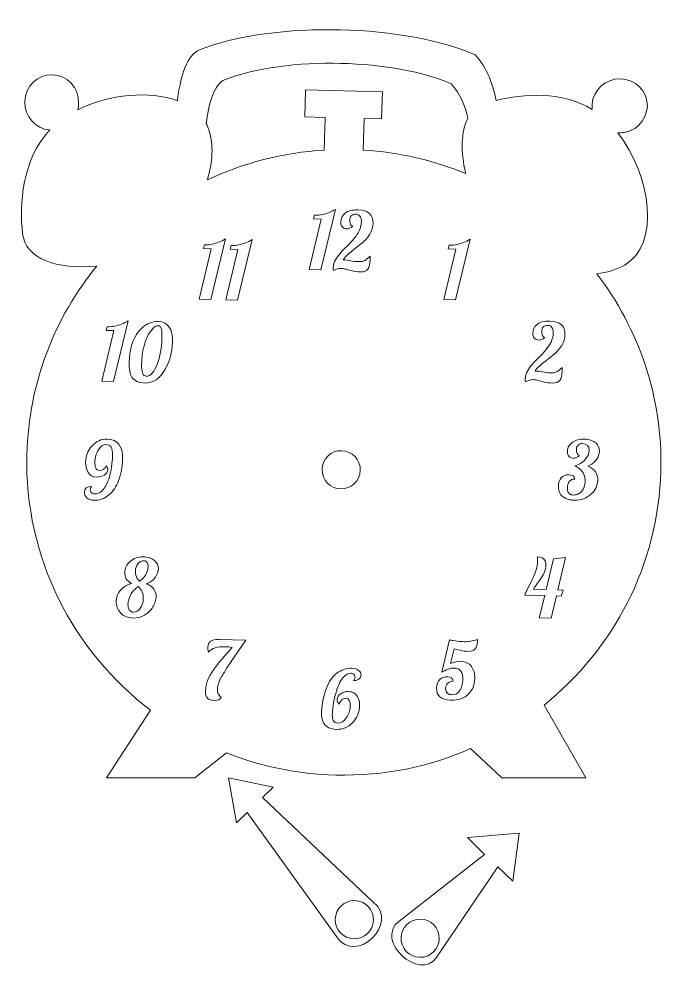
# Model space of a CAD drawing. Header units: centimetres. Extents: x -21.6 to 35.6, y -35.6 to 48.3.
# Drawn here: x -15.78 to -10.98, y -12.7 to -5.52 of the extents above; entities that cross this region are included whole.
import ezdxf

# ---------------------------------------------------------------- set-up
doc = ezdxf.new("R2010")
doc.units = ezdxf.units.CM
doc.header["$MEASUREMENT"] = 0
doc.layers.add('layer 1', color=7, linetype='Continuous')

msp = doc.modelspace()

# ---------------------------------------------------------------- linework, layer by layer
at = {"layer": 'layer 1', "color": 250, "lineweight": 9}
for points, knots in [([(-14.80543, -10.67525), (-15.38312, -10.23522), (-15.74774, -9.53847), (-15.72765, -8.76344), (-15.72765, -8.76344), (-15.71385, -8.23072), (-15.52043, -7.74435), (-15.20609, -7.35932), (-15.20609, -7.35932), (-15.51039, -7.38643), (-15.73848, -7.30354), (-15.75988, -7.11498), (-15.75988, -7.11498), (-15.78461, -6.89698), (-15.76516, -6.566), (-15.55628, -6.34225), (-15.55628, -6.34225), (-15.66354, -6.33505), (-15.74693, -6.24221), (-15.74405, -6.13106), (-15.74405, -6.13106), (-15.7411, -6.0171), (-15.64857, -5.92705), (-15.53738, -5.92993), (-15.53738, -5.92993), (-15.4262, -5.93281), (-15.33846, -6.02754), (-15.34141, -6.1415), (-15.34141, -6.1415), (-15.34186, -6.15871), (-15.34436, -6.17539), (-15.34864, -6.19128), (-15.34864, -6.19128), (-15.1106, -6.07454), (-14.81204, -6.04879), (-14.60454, -6.12385), (-14.60454, -6.12385), (-14.58227, -5.95546), (-14.54461, -5.81378), (-14.45699, -5.75044), (-14.45699, -5.75044), (-13.86983, -5.51578), (-12.87995, -5.55946), (-12.38247, -5.78155), (-12.38247, -5.78155), (-12.29201, -5.88198), (-12.24889, -5.9994), (-12.22635, -6.12333), (-12.22635, -6.12333), (-12.01992, -6.07), (-11.73802, -6.04987), (-11.50799, -6.19035), (-11.50799, -6.19035), (-11.52254, -6.08384), (-11.4484, -5.98346), (-11.33895, -5.9639), (-11.33895, -5.9639), (-11.22673, -5.94384), (-11.11989, -6.01634), (-11.10032, -6.12582), (-11.10032, -6.12582), (-11.08075, -6.23531), (-11.15586, -6.34033), (-11.26808, -6.36039), (-11.26808, -6.36039), (-11.28504, -6.36342), (-11.30187, -6.36433), (-11.3183, -6.36333), (-11.3183, -6.36333), (-11.06717, -6.68775), (-11.00024, -7.19799), (-11.2664, -7.35129), (-11.2664, -7.35129), (-11.32793, -7.38672), (-11.39903, -7.40786), (-11.47519, -7.41638), (-11.47519, -7.41638), (-11.16248, -7.82404), (-10.98246, -8.33529), (-10.99673, -8.88606), (-10.99673, -8.88606), (-11.01511, -9.595), (-11.35158, -10.22188), (-11.86785, -10.63706), (-11.86785, -10.63706), (-11.86785, -10.63706), (-11.55647, -11.18179), (-11.55647, -11.18179), (-11.55647, -11.18179), (-11.55647, -11.18179), (-12.18371, -11.18179), (-12.18371, -11.18179), (-12.18371, -11.18179), (-12.18371, -11.18179), (-12.41638, -10.96176), (-12.41638, -10.96176), (-12.41638, -10.96176), (-12.71499, -11.09788), (-13.06038, -11.16941), (-13.42272, -11.16002), (-13.42272, -11.16002), (-13.71173, -11.15253), (-13.9873, -11.09417), (-14.23882, -10.9947), (-14.23882, -10.9947), (-14.23882, -10.9947), (-14.47459, -11.18149), (-14.47459, -11.18149), (-14.47459, -11.18149), (-14.47459, -11.18149), (-15.13249, -11.1815), (-15.13249, -11.1815), (-15.13249, -11.1815), (-15.13249, -11.1815), (-14.80543, -10.67525), (-14.80543, -10.67525)], [0, 0, 0, 0, 0.0333333, 0.0333333, 0.0333333, 0.0333333, 0.0666667, 0.0666667, 0.0666667, 0.0666667, 0.1, 0.1, 0.1, 0.1, 0.1333333, 0.1333333, 0.1333333, 0.1333333, 0.1666667, 0.1666667, 0.1666667, 0.1666667, 0.2, 0.2, 0.2, 0.2, 0.2333333, 0.2333333, 0.2333333, 0.2333333, 0.2666667, 0.2666667, 0.2666667, 0.2666667, 0.3, 0.3, 0.3, 0.3, 0.3333333, 0.3333333, 0.3333333, 0.3333333, 0.3666667, 0.3666667, 0.3666667, 0.3666667, 0.4, 0.4, 0.4, 0.4, 0.4333333, 0.4333333, 0.4333333, 0.4333333, 0.4666667, 0.4666667, 0.4666667, 0.4666667, 0.5, 0.5, 0.5, 0.5, 0.5333333, 0.5333333, 0.5333333, 0.5333333, 0.5666667, 0.5666667, 0.5666667, 0.5666667, 0.6, 0.6, 0.6, 0.6, 0.6333333, 0.6333333, 0.6333333, 0.6333333, 0.6666667, 0.6666667, 0.6666667, 0.6666667, 0.7, 0.7, 0.7, 0.7, 0.7333333, 0.7333333, 0.7333333, 0.7333333, 0.7666667, 0.7666667, 0.7666667, 0.7666667, 0.8, 0.8, 0.8, 0.8, 0.8333333, 0.8333333, 0.8333333, 0.8333333, 0.8666667, 0.8666667, 0.8666667, 0.8666667, 0.9, 0.9, 0.9, 0.9, 0.9333333, 0.9333333, 0.9333333, 0.9333333, 1, 1, 1, 1]), ([(-12.43685, -6.25757), (-12.4564, -6.1638), (-12.49186, -6.07515), (-12.56087, -5.99855), (-12.56087, -5.99855), (-12.96961, -5.81607), (-13.78291, -5.78019), (-14.26533, -5.97298), (-14.26533, -5.97298), (-14.34018, -6.02708), (-14.37066, -6.15074), (-14.38868, -6.29627), (-14.38868, -6.29627), (-14.38156, -6.30997), (-14.37545, -6.32436), (-14.37047, -6.33941), (-14.37047, -6.33941), (-14.33295, -6.4527), (-14.34049, -6.58437), (-14.38079, -6.715), (-14.38079, -6.715), (-14.11365, -6.58916), (-13.81917, -6.51146), (-13.50919, -6.49297), (-13.50919, -6.49297), (-13.50919, -6.49297), (-13.50286, -6.24856), (-13.50286, -6.24856), (-13.50286, -6.24856), (-13.50286, -6.24856), (-13.65384, -6.24465), (-13.65384, -6.24465), (-13.65384, -6.24465), (-13.65384, -6.24465), (-13.64862, -6.04333), (-13.64862, -6.04333), (-13.64862, -6.04333), (-13.64862, -6.04333), (-13.07487, -6.0582), (-13.07487, -6.0582), (-13.07487, -6.0582), (-13.07487, -6.0582), (-13.08009, -6.25952), (-13.08009, -6.25952), (-13.08009, -6.25952), (-13.08009, -6.25952), (-13.21094, -6.25613), (-13.21094, -6.25613), (-13.21094, -6.25613), (-13.21094, -6.25613), (-13.21709, -6.49315), (-13.21709, -6.49315), (-13.21709, -6.49315), (-12.9472, -6.50952), (-12.68999, -6.57034), (-12.45264, -6.66809), (-12.45264, -6.66809), (-12.49278, -6.50022), (-12.48905, -6.35443), (-12.43685, -6.25757)], [0, 0, 0, 0, 0.0625, 0.0625, 0.0625, 0.0625, 0.125, 0.125, 0.125, 0.125, 0.1875, 0.1875, 0.1875, 0.1875, 0.25, 0.25, 0.25, 0.25, 0.3125, 0.3125, 0.3125, 0.3125, 0.375, 0.375, 0.375, 0.375, 0.4375, 0.4375, 0.4375, 0.4375, 0.5, 0.5, 0.5, 0.5, 0.5625, 0.5625, 0.5625, 0.5625, 0.625, 0.625, 0.625, 0.625, 0.6875, 0.6875, 0.6875, 0.6875, 0.75, 0.75, 0.75, 0.75, 0.8125, 0.8125, 0.8125, 0.8125, 0.875, 0.875, 0.875, 0.875, 1, 1, 1, 1]), ([(-13.37841, -8.73775), (-13.29961, -8.7398), (-13.2374, -8.80533), (-13.23944, -8.88412), (-13.23944, -8.88412), (-13.24149, -8.9629), (-13.30701, -9.02512), (-13.3858, -9.02308), (-13.3858, -9.02308), (-13.4646, -9.02104), (-13.52681, -8.95551), (-13.52477, -8.87672), (-13.52477, -8.87672), (-13.52272, -8.79793), (-13.4572, -8.73571), (-13.37841, -8.73775)], [0, 0, 0, 0, 0.2, 0.2, 0.2, 0.2, 0.4, 0.4, 0.4, 0.4, 0.6, 0.6, 0.6, 0.6, 1, 1, 1, 1]), ([(-13.14377, -12.10859), (-12.94212, -12.26512), (-13.27046, -12.58539), (-13.41836, -12.36713), (-13.41836, -12.36713), (-13.41836, -12.36713), (-14.08278, -11.44021), (-14.08278, -11.44021), (-14.08278, -11.44021), (-14.08278, -11.44021), (-14.16256, -11.51782), (-14.16256, -11.51782), (-14.16256, -11.51782), (-14.16256, -11.51782), (-14.2227, -11.18179), (-14.2227, -11.18179), (-14.2227, -11.18179), (-14.2227, -11.18179), (-13.88858, -11.25021), (-13.88858, -11.25021), (-13.88858, -11.25021), (-13.88858, -11.25021), (-13.96835, -11.32783), (-13.96835, -11.32783), (-13.96835, -11.32783), (-13.96835, -11.32783), (-13.14377, -12.10859), (-13.14377, -12.10859)], [0, 0, 0, 0, 0.125, 0.125, 0.125, 0.125, 0.25, 0.25, 0.25, 0.25, 0.375, 0.375, 0.375, 0.375, 0.5, 0.5, 0.5, 0.5, 0.625, 0.625, 0.625, 0.625, 0.75, 0.75, 0.75, 0.75, 1, 1, 1, 1]), ([(-12.95233, -12.25372), (-12.95233, -12.25372), (-12.31209, -11.75317), (-12.31209, -11.75317), (-12.31209, -11.75317), (-12.31209, -11.75317), (-12.43881, -11.62689), (-12.43881, -11.62689), (-12.43881, -11.62689), (-12.43881, -11.62689), (-12.05513, -11.59439), (-12.05513, -11.59439), (-12.05513, -11.59439), (-12.05513, -11.59439), (-12.10201, -11.95308), (-12.10201, -11.95308), (-12.10201, -11.95308), (-12.10201, -11.95308), (-12.21266, -11.84659), (-12.21266, -11.84659), (-12.21266, -11.84659), (-12.21266, -11.84659), (-12.67289, -12.52449), (-12.67289, -12.52449), (-12.67289, -12.52449), (-12.79465, -12.70385), (-13.13549, -12.39691), (-12.95233, -12.25372)], [0, 0, 0, 0, 0.125, 0.125, 0.125, 0.125, 0.25, 0.25, 0.25, 0.25, 0.375, 0.375, 0.375, 0.375, 0.5, 0.5, 0.5, 0.5, 0.625, 0.625, 0.625, 0.625, 0.75, 0.75, 0.75, 0.75, 1, 1, 1, 1]), ([(-13.28032, -12.09777), (-13.20152, -12.09981), (-13.13931, -12.16534), (-13.14135, -12.24413), (-13.14135, -12.24413), (-13.1434, -12.32291), (-13.20892, -12.38513), (-13.28771, -12.38309), (-13.28771, -12.38309), (-13.3665, -12.38105), (-13.42872, -12.31552), (-13.42667, -12.23673), (-13.42667, -12.23673), (-13.42463, -12.15794), (-13.35911, -12.09572), (-13.28032, -12.09777)], [0, 0, 0, 0, 0.2, 0.2, 0.2, 0.2, 0.4, 0.4, 0.4, 0.4, 0.6, 0.6, 0.6, 0.6, 1, 1, 1, 1]), ([(-12.78922, -12.23604), (-12.71043, -12.23808), (-12.64822, -12.30361), (-12.65026, -12.3824), (-12.65026, -12.3824), (-12.6523, -12.46118), (-12.71782, -12.52341), (-12.79661, -12.52137), (-12.79661, -12.52137), (-12.87541, -12.51932), (-12.93762, -12.45379), (-12.93558, -12.375), (-12.93558, -12.375), (-12.93353, -12.29621), (-12.86801, -12.23399), (-12.78922, -12.23604)], [0, 0, 0, 0, 0.2, 0.2, 0.2, 0.2, 0.4, 0.4, 0.4, 0.4, 0.6, 0.6, 0.6, 0.6, 1, 1, 1, 1])]:
    msp.add_open_spline(points, degree=3, knots=knots, dxfattribs=at)
at = {"layer": 'layer 1', "color": 242, "lineweight": 9}
for points, knots in [([(-13.62041, -7.38575), (-13.62041, -7.38575), (-13.53043, -7.00848), (-13.53043, -7.00848), (-13.53043, -7.00848), (-13.53043, -7.00848), (-13.58798, -7.00699), (-13.58798, -7.00699), (-13.58798, -7.00699), (-13.58798, -7.00699), (-13.58016, -6.97921), (-13.58016, -6.97921), (-13.58016, -6.97921), (-13.55736, -6.9798), (-13.53817, -6.97837), (-13.52246, -6.97483), (-13.52246, -6.97483), (-13.48931, -6.96717), (-13.45663, -6.95412), (-13.42432, -6.9358), (-13.42432, -6.9358), (-13.42432, -6.9358), (-13.53286, -7.38802), (-13.53286, -7.38802), (-13.53286, -7.38802), (-13.53286, -7.38802), (-13.62041, -7.38575), (-13.62041, -7.38575)], [0, 0, 0, 0, 0.125, 0.125, 0.125, 0.125, 0.25, 0.25, 0.25, 0.25, 0.375, 0.375, 0.375, 0.375, 0.5, 0.5, 0.5, 0.5, 0.625, 0.625, 0.625, 0.625, 0.75, 0.75, 0.75, 0.75, 1, 1, 1, 1]), ([(-13.25743, -6.93951), (-13.18042, -6.94151), (-13.14277, -6.97513), (-13.14446, -7.04048), (-13.14446, -7.04048), (-13.1459, -7.09601), (-13.17696, -7.14813), (-13.23763, -7.19664), (-13.23763, -7.19664), (-13.23763, -7.19664), (-13.28741, -7.2357), (-13.28741, -7.2357), (-13.28741, -7.2357), (-13.30375, -7.24816), (-13.31908, -7.26064), (-13.33339, -7.27304), (-13.33339, -7.27304), (-13.3476, -7.28545), (-13.35919, -7.29842), (-13.36806, -7.31209), (-13.36806, -7.31209), (-13.36806, -7.31209), (-13.36512, -7.31216), (-13.36512, -7.31216), (-13.36512, -7.31216), (-13.34689, -7.31264), (-13.3287, -7.31493), (-13.31045, -7.31905), (-13.31045, -7.31905), (-13.29231, -7.32318), (-13.27493, -7.32545), (-13.25841, -7.32588), (-13.25841, -7.32588), (-13.2419, -7.32631), (-13.23003, -7.3258), (-13.22289, -7.32417), (-13.22289, -7.32417), (-13.21013, -7.32115), (-13.19779, -7.31427), (-13.18575, -7.30373), (-13.18575, -7.30373), (-13.18575, -7.30373), (-13.16664, -7.28608), (-13.16664, -7.28608), (-13.16664, -7.28608), (-13.16637, -7.29106), (-13.16628, -7.29572), (-13.1664, -7.30008), (-13.1664, -7.30008), (-13.1664, -7.30008), (-13.16673, -7.31285), (-13.16673, -7.31285), (-13.16673, -7.31285), (-13.16756, -7.34506), (-13.17303, -7.36824), (-13.18323, -7.38237), (-13.18323, -7.38237), (-13.19343, -7.39651), (-13.21135, -7.40314), (-13.23708, -7.40247), (-13.23708, -7.40247), (-13.26282, -7.40181), (-13.28545, -7.39868), (-13.30498, -7.39321), (-13.30498, -7.39321), (-13.3246, -7.38763), (-13.34001, -7.38358), (-13.35129, -7.38096), (-13.35129, -7.38096), (-13.36258, -7.37844), (-13.37299, -7.37705), (-13.38252, -7.3768), (-13.38252, -7.3768), (-13.39498, -7.37648), (-13.40639, -7.37842), (-13.41653, -7.38272), (-13.41653, -7.38272), (-13.41653, -7.38272), (-13.44, -7.39225), (-13.44, -7.39225), (-13.44, -7.39225), (-13.44083, -7.38898), (-13.44125, -7.38572), (-13.44116, -7.38238), (-13.44116, -7.38238), (-13.44116, -7.38238), (-13.4409, -7.37225), (-13.4409, -7.37225), (-13.4409, -7.37225), (-13.44033, -7.35016), (-13.43504, -7.33002), (-13.42485, -7.31214), (-13.42485, -7.31214), (-13.40805, -7.28246), (-13.37898, -7.24823), (-13.33782, -7.20935), (-13.33782, -7.20935), (-13.29657, -7.17048), (-13.26679, -7.13272), (-13.2484, -7.09599), (-13.2484, -7.09599), (-13.238, -7.07426), (-13.23241, -7.04997), (-13.23171, -7.02302), (-13.23171, -7.02302), (-13.23132, -7.00802), (-13.23496, -6.99586), (-13.24262, -6.98654), (-13.24262, -6.98654), (-13.25029, -6.97721), (-13.25889, -6.97243), (-13.26841, -6.97218), (-13.26841, -6.97218), (-13.28695, -6.9717), (-13.29982, -6.97532), (-13.30681, -6.98305), (-13.30681, -6.98305), (-13.31391, -6.99077), (-13.31756, -7.00254), (-13.31796, -7.01814), (-13.31796, -7.01814), (-13.31837, -7.03375), (-13.31453, -7.04612), (-13.30646, -7.05525), (-13.30646, -7.05525), (-13.3036, -7.05846), (-13.30011, -7.06079), (-13.29599, -7.06211), (-13.29599, -7.06211), (-13.31174, -7.07528), (-13.32661, -7.0818), (-13.34059, -7.08143), (-13.34059, -7.08143), (-13.35458, -7.08107), (-13.3655, -7.07612), (-13.37357, -7.06658), (-13.37357, -7.06658), (-13.38163, -7.05705), (-13.38548, -7.04529), (-13.38512, -7.03121), (-13.38512, -7.03121), (-13.38441, -7.00395), (-13.37359, -6.98152), (-13.35256, -6.96402), (-13.35256, -6.96402), (-13.33152, -6.94662), (-13.29978, -6.93842), (-13.25743, -6.93951)], [0, 0, 0, 0, 0.0263158, 0.0263158, 0.0263158, 0.0263158, 0.0526316, 0.0526316, 0.0526316, 0.0526316, 0.0789474, 0.0789474, 0.0789474, 0.0789474, 0.1052632, 0.1052632, 0.1052632, 0.1052632, 0.1315789, 0.1315789, 0.1315789, 0.1315789, 0.1578947, 0.1578947, 0.1578947, 0.1578947, 0.1842105, 0.1842105, 0.1842105, 0.1842105, 0.2105263, 0.2105263, 0.2105263, 0.2105263, 0.2368421, 0.2368421, 0.2368421, 0.2368421, 0.2631579, 0.2631579, 0.2631579, 0.2631579, 0.2894737, 0.2894737, 0.2894737, 0.2894737, 0.3157895, 0.3157895, 0.3157895, 0.3157895, 0.3421053, 0.3421053, 0.3421053, 0.3421053, 0.3684211, 0.3684211, 0.3684211, 0.3684211, 0.3947368, 0.3947368, 0.3947368, 0.3947368, 0.4210526, 0.4210526, 0.4210526, 0.4210526, 0.4473684, 0.4473684, 0.4473684, 0.4473684, 0.4736842, 0.4736842, 0.4736842, 0.4736842, 0.5, 0.5, 0.5, 0.5, 0.5263158, 0.5263158, 0.5263158, 0.5263158, 0.5526316, 0.5526316, 0.5526316, 0.5526316, 0.5789474, 0.5789474, 0.5789474, 0.5789474, 0.6052632, 0.6052632, 0.6052632, 0.6052632, 0.6315789, 0.6315789, 0.6315789, 0.6315789, 0.6578947, 0.6578947, 0.6578947, 0.6578947, 0.6842105, 0.6842105, 0.6842105, 0.6842105, 0.7105263, 0.7105263, 0.7105263, 0.7105263, 0.7368421, 0.7368421, 0.7368421, 0.7368421, 0.7631579, 0.7631579, 0.7631579, 0.7631579, 0.7894737, 0.7894737, 0.7894737, 0.7894737, 0.8157895, 0.8157895, 0.8157895, 0.8157895, 0.8421053, 0.8421053, 0.8421053, 0.8421053, 0.8684211, 0.8684211, 0.8684211, 0.8684211, 0.8947368, 0.8947368, 0.8947368, 0.8947368, 0.9210526, 0.9210526, 0.9210526, 0.9210526, 0.9473684, 0.9473684, 0.9473684, 0.9473684, 1, 1, 1, 1]), ([(-14.44199, -7.60657), (-14.44199, -7.60657), (-14.35202, -7.22931), (-14.35202, -7.22931), (-14.35202, -7.22931), (-14.35202, -7.22931), (-14.40957, -7.22781), (-14.40957, -7.22781), (-14.40957, -7.22781), (-14.40957, -7.22781), (-14.40175, -7.20003), (-14.40175, -7.20003), (-14.40175, -7.20003), (-14.37895, -7.20062), (-14.35975, -7.19919), (-14.34405, -7.19565), (-14.34405, -7.19565), (-14.3109, -7.18799), (-14.27822, -7.17495), (-14.2459, -7.15662), (-14.2459, -7.15662), (-14.2459, -7.15662), (-14.35445, -7.60884), (-14.35445, -7.60884), (-14.35445, -7.60884), (-14.35445, -7.60884), (-14.44199, -7.60657), (-14.44199, -7.60657)], [0, 0, 0, 0, 0.125, 0.125, 0.125, 0.125, 0.25, 0.25, 0.25, 0.25, 0.375, 0.375, 0.375, 0.375, 0.5, 0.5, 0.5, 0.5, 0.625, 0.625, 0.625, 0.625, 0.75, 0.75, 0.75, 0.75, 1, 1, 1, 1]), ([(-14.24341, -7.61172), (-14.24341, -7.61172), (-14.15343, -7.23445), (-14.15343, -7.23445), (-14.15343, -7.23445), (-14.15343, -7.23445), (-14.21098, -7.23296), (-14.21098, -7.23296), (-14.21098, -7.23296), (-14.21098, -7.23296), (-14.20316, -7.20518), (-14.20316, -7.20518), (-14.20316, -7.20518), (-14.18036, -7.20577), (-14.16116, -7.20434), (-14.14546, -7.2008), (-14.14546, -7.2008), (-14.11231, -7.19314), (-14.07963, -7.18009), (-14.04732, -7.16177), (-14.04732, -7.16177), (-14.04732, -7.16177), (-14.15586, -7.61399), (-14.15586, -7.61399), (-14.15586, -7.61399), (-14.15586, -7.61399), (-14.24341, -7.61172), (-14.24341, -7.61172)], [0, 0, 0, 0, 0.125, 0.125, 0.125, 0.125, 0.25, 0.25, 0.25, 0.25, 0.375, 0.375, 0.375, 0.375, 0.5, 0.5, 0.5, 0.5, 0.625, 0.625, 0.625, 0.625, 0.75, 0.75, 0.75, 0.75, 1, 1, 1, 1]), ([(-12.61652, -7.60908), (-12.61652, -7.60908), (-12.52655, -7.23182), (-12.52655, -7.23182), (-12.52655, -7.23182), (-12.52655, -7.23182), (-12.58409, -7.23033), (-12.58409, -7.23033), (-12.58409, -7.23033), (-12.58409, -7.23033), (-12.57628, -7.20254), (-12.57628, -7.20254), (-12.57628, -7.20254), (-12.55348, -7.20314), (-12.53428, -7.20171), (-12.51858, -7.19816), (-12.51858, -7.19816), (-12.48543, -7.1905), (-12.45274, -7.17746), (-12.42043, -7.15913), (-12.42043, -7.15913), (-12.42043, -7.15913), (-12.52898, -7.61135), (-12.52898, -7.61135), (-12.52898, -7.61135), (-12.52898, -7.61135), (-12.61652, -7.60908), (-12.61652, -7.60908)], [0, 0, 0, 0, 0.125, 0.125, 0.125, 0.125, 0.25, 0.25, 0.25, 0.25, 0.375, 0.375, 0.375, 0.375, 0.5, 0.5, 0.5, 0.5, 0.625, 0.625, 0.625, 0.625, 0.75, 0.75, 0.75, 0.75, 1, 1, 1, 1]), ([(-15.16921, -8.21864), (-15.16921, -8.21864), (-15.07924, -7.84138), (-15.07924, -7.84138), (-15.07924, -7.84138), (-15.07924, -7.84138), (-15.13678, -7.83988), (-15.13678, -7.83988), (-15.13678, -7.83988), (-15.13678, -7.83988), (-15.12897, -7.8121), (-15.12897, -7.8121), (-15.12897, -7.8121), (-15.10617, -7.81269), (-15.08697, -7.81126), (-15.07127, -7.80772), (-15.07127, -7.80772), (-15.03812, -7.80006), (-15.00544, -7.78702), (-14.97312, -7.76869), (-14.97312, -7.76869), (-14.97312, -7.76869), (-15.08167, -8.22091), (-15.08167, -8.22091), (-15.08167, -8.22091), (-15.08167, -8.22091), (-15.16921, -8.21864), (-15.16921, -8.21864)], [0, 0, 0, 0, 0.125, 0.125, 0.125, 0.125, 0.25, 0.25, 0.25, 0.25, 0.375, 0.375, 0.375, 0.375, 0.5, 0.5, 0.5, 0.5, 0.625, 0.625, 0.625, 0.625, 0.75, 0.75, 0.75, 0.75, 1, 1, 1, 1]), ([(-14.74543, -7.77338), (-14.67318, -7.77525), (-14.63845, -7.82775), (-14.64112, -7.9308), (-14.64112, -7.9308), (-14.64297, -8.00202), (-14.66142, -8.06856), (-14.69648, -8.13021), (-14.69648, -8.13021), (-14.7359, -8.19986), (-14.78585, -8.23395), (-14.84644, -8.23238), (-14.84644, -8.23238), (-14.89315, -8.23117), (-14.92562, -8.21634), (-14.94394, -8.18798), (-14.94394, -8.18798), (-14.95894, -8.16417), (-14.96581, -8.1281), (-14.96455, -8.07956), (-14.96455, -8.07956), (-14.96154, -7.96325), (-14.93031, -7.87727), (-14.87088, -7.82183), (-14.87088, -7.82183), (-14.83493, -7.78829), (-14.79315, -7.77214), (-14.74543, -7.77338)], [0, 0, 0, 0, 0.125, 0.125, 0.125, 0.125, 0.25, 0.25, 0.25, 0.25, 0.375, 0.375, 0.375, 0.375, 0.5, 0.5, 0.5, 0.5, 0.625, 0.625, 0.625, 0.625, 0.75, 0.75, 0.75, 0.75, 1, 1, 1, 1]), ([(-14.87152, -8.08887), (-14.8731, -8.14997), (-14.86194, -8.18088), (-14.83803, -8.1815), (-14.83803, -8.1815), (-14.8206, -8.18195), (-14.80498, -8.17384), (-14.79106, -8.15717), (-14.79106, -8.15717), (-14.76345, -8.12462), (-14.74332, -8.07171), (-14.73048, -7.99864), (-14.73048, -7.99864), (-14.72441, -7.96392), (-14.72111, -7.9346), (-14.72049, -7.91069), (-14.72049, -7.91069), (-14.71944, -7.87027), (-14.72058, -7.84367), (-14.7238, -7.83091), (-14.7238, -7.83091), (-14.72832, -7.81377), (-14.73702, -7.80503), (-14.74999, -7.80469), (-14.74999, -7.80469), (-14.76295, -7.80435), (-14.77759, -7.8135), (-14.79389, -7.83214), (-14.79389, -7.83214), (-14.82126, -7.86347), (-14.84198, -7.90775), (-14.85613, -7.96476), (-14.85613, -7.96476), (-14.86516, -8.00022), (-14.87029, -8.04155), (-14.87152, -8.08887)], [0, 0, 0, 0, 0.1, 0.1, 0.1, 0.1, 0.2, 0.2, 0.2, 0.2, 0.3, 0.3, 0.3, 0.3, 0.4, 0.4, 0.4, 0.4, 0.5, 0.5, 0.5, 0.5, 0.6, 0.6, 0.6, 0.6, 0.7, 0.7, 0.7, 0.7, 0.8, 0.8, 0.8, 0.8, 1, 1, 1, 1]), ([(-11.82485, -7.77011), (-11.74784, -7.77211), (-11.71019, -7.80572), (-11.71188, -7.87108), (-11.71188, -7.87108), (-11.71332, -7.9266), (-11.74438, -7.97872), (-11.80505, -8.02723), (-11.80505, -8.02723), (-11.80505, -8.02723), (-11.85483, -8.0663), (-11.85483, -8.0663), (-11.85483, -8.0663), (-11.87117, -8.07875), (-11.8865, -8.09123), (-11.90081, -8.10363), (-11.90081, -8.10363), (-11.91503, -8.11604), (-11.92662, -8.12902), (-11.93548, -8.14268), (-11.93548, -8.14268), (-11.93548, -8.14268), (-11.93255, -8.14276), (-11.93255, -8.14276), (-11.93255, -8.14276), (-11.91431, -8.14323), (-11.89612, -8.14553), (-11.87788, -8.14965), (-11.87788, -8.14965), (-11.85973, -8.15377), (-11.84235, -8.15604), (-11.82584, -8.15647), (-11.82584, -8.15647), (-11.80932, -8.1569), (-11.79745, -8.1564), (-11.79031, -8.15476), (-11.79031, -8.15476), (-11.77756, -8.15174), (-11.76521, -8.14486), (-11.75318, -8.13433), (-11.75318, -8.13433), (-11.75318, -8.13433), (-11.73406, -8.11667), (-11.73406, -8.11667), (-11.73406, -8.11667), (-11.73379, -8.12165), (-11.7337, -8.12631), (-11.73382, -8.13067), (-11.73382, -8.13067), (-11.73382, -8.13067), (-11.73415, -8.14344), (-11.73415, -8.14344), (-11.73415, -8.14344), (-11.73499, -8.17566), (-11.74045, -8.19883), (-11.75065, -8.21297), (-11.75065, -8.21297), (-11.76085, -8.2271), (-11.77877, -8.23373), (-11.8045, -8.23307), (-11.8045, -8.23307), (-11.83024, -8.2324), (-11.85287, -8.22928), (-11.8724, -8.2238), (-11.8724, -8.2238), (-11.89202, -8.21822), (-11.90743, -8.21418), (-11.91872, -8.21155), (-11.91872, -8.21155), (-11.93001, -8.20903), (-11.94041, -8.20764), (-11.94994, -8.20739), (-11.94994, -8.20739), (-11.9624, -8.20707), (-11.97381, -8.20901), (-11.98396, -8.21331), (-11.98396, -8.21331), (-11.98396, -8.21331), (-12.00742, -8.22284), (-12.00742, -8.22284), (-12.00742, -8.22284), (-12.00825, -8.21957), (-12.00867, -8.21632), (-12.00859, -8.21297), (-12.00859, -8.21297), (-12.00859, -8.21297), (-12.00832, -8.20284), (-12.00832, -8.20284), (-12.00832, -8.20284), (-12.00775, -8.18075), (-12.00246, -8.16061), (-11.99227, -8.14273), (-11.99227, -8.14273), (-11.97548, -8.11305), (-11.9464, -8.07883), (-11.90524, -8.03995), (-11.90524, -8.03995), (-11.86399, -8.00107), (-11.83421, -7.96332), (-11.81582, -7.92658), (-11.81582, -7.92658), (-11.80543, -7.90485), (-11.79983, -7.88056), (-11.79913, -7.85361), (-11.79913, -7.85361), (-11.79874, -7.83862), (-11.80238, -7.82645), (-11.81005, -7.81713), (-11.81005, -7.81713), (-11.81771, -7.80781), (-11.82631, -7.80302), (-11.83583, -7.80278), (-11.83583, -7.80278), (-11.85438, -7.80229), (-11.86724, -7.80591), (-11.87424, -7.81364), (-11.87424, -7.81364), (-11.88133, -7.82137), (-11.88498, -7.83313), (-11.88539, -7.84874), (-11.88539, -7.84874), (-11.88579, -7.86434), (-11.88195, -7.87671), (-11.87388, -7.88584), (-11.87388, -7.88584), (-11.87102, -7.88906), (-11.86753, -7.89138), (-11.86341, -7.8927), (-11.86341, -7.8927), (-11.87916, -7.90588), (-11.89403, -7.91239), (-11.90801, -7.91202), (-11.90801, -7.91202), (-11.922, -7.91166), (-11.93292, -7.90671), (-11.94099, -7.89718), (-11.94099, -7.89718), (-11.94905, -7.88764), (-11.95291, -7.87588), (-11.95254, -7.8618), (-11.95254, -7.8618), (-11.95183, -7.83454), (-11.94101, -7.81211), (-11.91998, -7.79461), (-11.91998, -7.79461), (-11.89894, -7.77721), (-11.8672, -7.76901), (-11.82485, -7.77011)], [0, 0, 0, 0, 0.0263158, 0.0263158, 0.0263158, 0.0263158, 0.0526316, 0.0526316, 0.0526316, 0.0526316, 0.0789474, 0.0789474, 0.0789474, 0.0789474, 0.1052632, 0.1052632, 0.1052632, 0.1052632, 0.1315789, 0.1315789, 0.1315789, 0.1315789, 0.1578947, 0.1578947, 0.1578947, 0.1578947, 0.1842105, 0.1842105, 0.1842105, 0.1842105, 0.2105263, 0.2105263, 0.2105263, 0.2105263, 0.2368421, 0.2368421, 0.2368421, 0.2368421, 0.2631579, 0.2631579, 0.2631579, 0.2631579, 0.2894737, 0.2894737, 0.2894737, 0.2894737, 0.3157895, 0.3157895, 0.3157895, 0.3157895, 0.3421053, 0.3421053, 0.3421053, 0.3421053, 0.3684211, 0.3684211, 0.3684211, 0.3684211, 0.3947368, 0.3947368, 0.3947368, 0.3947368, 0.4210526, 0.4210526, 0.4210526, 0.4210526, 0.4473684, 0.4473684, 0.4473684, 0.4473684, 0.4736842, 0.4736842, 0.4736842, 0.4736842, 0.5, 0.5, 0.5, 0.5, 0.5263158, 0.5263158, 0.5263158, 0.5263158, 0.5526316, 0.5526316, 0.5526316, 0.5526316, 0.5789474, 0.5789474, 0.5789474, 0.5789474, 0.6052632, 0.6052632, 0.6052632, 0.6052632, 0.6315789, 0.6315789, 0.6315789, 0.6315789, 0.6578947, 0.6578947, 0.6578947, 0.6578947, 0.6842105, 0.6842105, 0.6842105, 0.6842105, 0.7105263, 0.7105263, 0.7105263, 0.7105263, 0.7368421, 0.7368421, 0.7368421, 0.7368421, 0.7631579, 0.7631579, 0.7631579, 0.7631579, 0.7894737, 0.7894737, 0.7894737, 0.7894737, 0.8157895, 0.8157895, 0.8157895, 0.8157895, 0.8421053, 0.8421053, 0.8421053, 0.8421053, 0.8684211, 0.8684211, 0.8684211, 0.8684211, 0.8947368, 0.8947368, 0.8947368, 0.8947368, 0.9210526, 0.9210526, 0.9210526, 0.9210526, 0.9473684, 0.9473684, 0.9473684, 0.9473684, 1, 1, 1, 1]), ([(-15.13585, -8.85014), (-15.12761, -8.86049), (-15.12371, -8.87063), (-15.12397, -8.88076), (-15.12397, -8.88076), (-15.12437, -8.89616), (-15.13272, -8.90913), (-15.14901, -8.91955), (-15.14901, -8.91955), (-15.1653, -8.93008), (-15.18601, -8.93502), (-15.21114, -8.93437), (-15.21114, -8.93437), (-15.23626, -8.93372), (-15.25585, -8.92246), (-15.26988, -8.9006), (-15.26988, -8.9006), (-15.28381, -8.87875), (-15.29047, -8.85384), (-15.28974, -8.82597), (-15.28974, -8.82597), (-15.28844, -8.77572), (-15.27215, -8.73386), (-15.24086, -8.70041), (-15.24086, -8.70041), (-15.20958, -8.66694), (-15.17195, -8.65079), (-15.12778, -8.65193), (-15.12778, -8.65193), (-15.04966, -8.65395), (-15.01178, -8.70259), (-15.01425, -8.79773), (-15.01425, -8.79773), (-15.01584, -8.85913), (-15.02545, -8.91322), (-15.0431, -8.96021), (-15.0431, -8.96021), (-15.06074, -9.00721), (-15.08562, -9.04387), (-15.11774, -9.07042), (-15.11774, -9.07042), (-15.14975, -9.09686), (-15.18668, -9.10959), (-15.22842, -9.10851), (-15.22842, -9.10851), (-15.25041, -9.10794), (-15.26769, -9.10161), (-15.28035, -9.08952), (-15.28035, -9.08952), (-15.29302, -9.07743), (-15.29915, -9.06389), (-15.29877, -9.0491), (-15.29877, -9.0491), (-15.29799, -9.01901), (-15.28007, -9.00446), (-15.24512, -9.00537), (-15.24512, -9.00537), (-15.25094, -9.01089), (-15.25406, -9.01801), (-15.25428, -9.02653), (-15.25428, -9.02653), (-15.25451, -9.03504), (-15.25156, -9.04272), (-15.24546, -9.04977), (-15.24546, -9.04977), (-15.23945, -9.05672), (-15.23316, -9.06033), (-15.22657, -9.0605), (-15.22657, -9.0605), (-15.22009, -9.06067), (-15.21502, -9.0606), (-15.21126, -9.06029), (-15.21126, -9.06029), (-15.2076, -9.05998), (-15.20167, -9.0582), (-15.19348, -9.05507), (-15.19348, -9.05507), (-15.18529, -9.05194), (-15.17787, -9.04746), (-15.17113, -9.04165), (-15.17113, -9.04165), (-15.15331, -9.02671), (-15.13714, -9.00127), (-15.12242, -8.96546), (-15.12242, -8.96546), (-15.1077, -8.92954), (-15.09715, -8.87872), (-15.09069, -8.81298), (-15.09069, -8.81298), (-15.08948, -8.7976), (-15.08879, -8.78697), (-15.08865, -8.7813), (-15.08865, -8.7813), (-15.08774, -8.74645), (-15.09149, -8.72293), (-15.0999, -8.71075), (-15.0999, -8.71075), (-15.1083, -8.69857), (-15.12193, -8.69223), (-15.14067, -8.69175), (-15.14067, -8.69175), (-15.15952, -8.69126), (-15.1773, -8.70479), (-15.19404, -8.73234), (-15.19404, -8.73234), (-15.21077, -8.75989), (-15.21956, -8.78977), (-15.22038, -8.82179), (-15.22038, -8.82179), (-15.22082, -8.83841), (-15.21866, -8.85306), (-15.21402, -8.86575), (-15.21402, -8.86575), (-15.20928, -8.87845), (-15.20053, -8.88496), (-15.18786, -8.88529), (-15.18786, -8.88529), (-15.16314, -8.88593), (-15.1458, -8.87421), (-15.13585, -8.85014)], [0, 0, 0, 0, 0.0322581, 0.0322581, 0.0322581, 0.0322581, 0.0645161, 0.0645161, 0.0645161, 0.0645161, 0.0967742, 0.0967742, 0.0967742, 0.0967742, 0.1290323, 0.1290323, 0.1290323, 0.1290323, 0.1612903, 0.1612903, 0.1612903, 0.1612903, 0.1935484, 0.1935484, 0.1935484, 0.1935484, 0.2258065, 0.2258065, 0.2258065, 0.2258065, 0.2580645, 0.2580645, 0.2580645, 0.2580645, 0.2903226, 0.2903226, 0.2903226, 0.2903226, 0.3225806, 0.3225806, 0.3225806, 0.3225806, 0.3548387, 0.3548387, 0.3548387, 0.3548387, 0.3870968, 0.3870968, 0.3870968, 0.3870968, 0.4193548, 0.4193548, 0.4193548, 0.4193548, 0.4516129, 0.4516129, 0.4516129, 0.4516129, 0.483871, 0.483871, 0.483871, 0.483871, 0.516129, 0.516129, 0.516129, 0.516129, 0.5483871, 0.5483871, 0.5483871, 0.5483871, 0.5806452, 0.5806452, 0.5806452, 0.5806452, 0.6129032, 0.6129032, 0.6129032, 0.6129032, 0.6451613, 0.6451613, 0.6451613, 0.6451613, 0.6774194, 0.6774194, 0.6774194, 0.6774194, 0.7096774, 0.7096774, 0.7096774, 0.7096774, 0.7419355, 0.7419355, 0.7419355, 0.7419355, 0.7741935, 0.7741935, 0.7741935, 0.7741935, 0.8064516, 0.8064516, 0.8064516, 0.8064516, 0.8387097, 0.8387097, 0.8387097, 0.8387097, 0.8709677, 0.8709677, 0.8709677, 0.8709677, 0.9032258, 0.9032258, 0.9032258, 0.9032258, 0.9354839, 0.9354839, 0.9354839, 0.9354839, 1, 1, 1, 1]), ([(-11.62651, -8.72571), (-11.62723, -8.75337), (-11.61994, -8.76968), (-11.60455, -8.77444), (-11.60455, -8.77444), (-11.62021, -8.78762), (-11.63579, -8.79411), (-11.65139, -8.7937), (-11.65139, -8.7937), (-11.67125, -8.79319), (-11.68447, -8.78301), (-11.69106, -8.76327), (-11.69106, -8.76327), (-11.69301, -8.75663), (-11.6939, -8.74789), (-11.69361, -8.73685), (-11.69361, -8.73685), (-11.69333, -8.7259), (-11.6898, -8.71484), (-11.68292, -8.70356), (-11.68292, -8.70356), (-11.67614, -8.69238), (-11.66697, -8.68289), (-11.65551, -8.67507), (-11.65551, -8.67507), (-11.63126, -8.65867), (-11.60135, -8.65093), (-11.56559, -8.65185), (-11.56559, -8.65185), (-11.52992, -8.65278), (-11.50228, -8.66211), (-11.48287, -8.67985), (-11.48287, -8.67985), (-11.46346, -8.69759), (-11.45404, -8.71771), (-11.45463, -8.7403), (-11.45463, -8.7403), (-11.45521, -8.76279), (-11.46266, -8.7841), (-11.47687, -8.80411), (-11.47687, -8.80411), (-11.49117, -8.82411), (-11.5126, -8.8409), (-11.54103, -8.85446), (-11.54103, -8.85446), (-11.51451, -8.86406), (-11.49541, -8.87804), (-11.48372, -8.8965), (-11.48372, -8.8965), (-11.47203, -8.91495), (-11.46647, -8.93496), (-11.46703, -8.95675), (-11.46703, -8.95675), (-11.46804, -8.99575), (-11.48446, -9.03061), (-11.51638, -9.06122), (-11.51638, -9.06122), (-11.55027, -9.0938), (-11.59154, -9.10946), (-11.63997, -9.1082), (-11.63997, -9.1082), (-11.65142, -9.10791), (-11.66346, -9.10678), (-11.67607, -9.10463), (-11.67607, -9.10463), (-11.70786, -9.09864), (-11.73189, -9.08321), (-11.74828, -9.05815), (-11.74828, -9.05815), (-11.75724, -9.04412), (-11.7614, -9.02486), (-11.76077, -9.00054), (-11.76077, -9.00054), (-11.76015, -8.97622), (-11.75344, -8.95602), (-11.74075, -8.93992), (-11.74075, -8.93992), (-11.72786, -8.92393), (-11.7085, -8.91632), (-11.68257, -8.91699), (-11.68257, -8.91699), (-11.65663, -8.91767), (-11.6419, -8.92849), (-11.63829, -8.94937), (-11.63829, -8.94937), (-11.67391, -8.95078), (-11.69231, -8.9722), (-11.69338, -9.01354), (-11.69338, -9.01354), (-11.69416, -9.04363), (-11.68488, -9.06121), (-11.66565, -9.06627), (-11.66565, -9.06627), (-11.66012, -9.06783), (-11.65264, -9.06874), (-11.64332, -9.06898), (-11.64332, -9.06898), (-11.63389, -9.06922), (-11.62389, -9.06664), (-11.6132, -9.06124), (-11.6132, -9.06124), (-11.60262, -9.05584), (-11.59351, -9.04857), (-11.58587, -9.03924), (-11.58587, -9.03924), (-11.57037, -9.02007), (-11.56225, -8.99635), (-11.56152, -8.96829), (-11.56152, -8.96829), (-11.5605, -8.92908), (-11.57448, -8.89708), (-11.60354, -8.8721), (-11.60354, -8.8721), (-11.61345, -8.86353), (-11.62534, -8.85663), (-11.6393, -8.8513), (-11.6393, -8.8513), (-11.60694, -8.84281), (-11.58118, -8.82726), (-11.56204, -8.80443), (-11.56204, -8.80443), (-11.5428, -8.78171), (-11.53287, -8.75875), (-11.53227, -8.73555), (-11.53227, -8.73555), (-11.53141, -8.70232), (-11.5482, -8.68526), (-11.58265, -8.68436), (-11.58265, -8.68436), (-11.5939, -8.68407), (-11.60404, -8.68817), (-11.61278, -8.69646), (-11.61278, -8.69646), (-11.62161, -8.70485), (-11.62622, -8.71466), (-11.62651, -8.72571)], [0, 0, 0, 0, 0.0285714, 0.0285714, 0.0285714, 0.0285714, 0.0571429, 0.0571429, 0.0571429, 0.0571429, 0.0857143, 0.0857143, 0.0857143, 0.0857143, 0.1142857, 0.1142857, 0.1142857, 0.1142857, 0.1428571, 0.1428571, 0.1428571, 0.1428571, 0.1714286, 0.1714286, 0.1714286, 0.1714286, 0.2, 0.2, 0.2, 0.2, 0.2285714, 0.2285714, 0.2285714, 0.2285714, 0.2571429, 0.2571429, 0.2571429, 0.2571429, 0.2857143, 0.2857143, 0.2857143, 0.2857143, 0.3142857, 0.3142857, 0.3142857, 0.3142857, 0.3428571, 0.3428571, 0.3428571, 0.3428571, 0.3714286, 0.3714286, 0.3714286, 0.3714286, 0.4, 0.4, 0.4, 0.4, 0.4285714, 0.4285714, 0.4285714, 0.4285714, 0.4571429, 0.4571429, 0.4571429, 0.4571429, 0.4857143, 0.4857143, 0.4857143, 0.4857143, 0.5142857, 0.5142857, 0.5142857, 0.5142857, 0.5428571, 0.5428571, 0.5428571, 0.5428571, 0.5714286, 0.5714286, 0.5714286, 0.5714286, 0.6, 0.6, 0.6, 0.6, 0.6285714, 0.6285714, 0.6285714, 0.6285714, 0.6571429, 0.6571429, 0.6571429, 0.6571429, 0.6857143, 0.6857143, 0.6857143, 0.6857143, 0.7142857, 0.7142857, 0.7142857, 0.7142857, 0.7428571, 0.7428571, 0.7428571, 0.7428571, 0.7714286, 0.7714286, 0.7714286, 0.7714286, 0.8, 0.8, 0.8, 0.8, 0.8285714, 0.8285714, 0.8285714, 0.8285714, 0.8571429, 0.8571429, 0.8571429, 0.8571429, 0.8857143, 0.8857143, 0.8857143, 0.8857143, 0.9142857, 0.9142857, 0.9142857, 0.9142857, 0.9428571, 0.9428571, 0.9428571, 0.9428571, 1, 1, 1, 1]), ([(-14.94822, -9.73048), (-14.98215, -9.70962), (-14.99855, -9.68152), (-14.99764, -9.64636), (-14.99764, -9.64636), (-14.99685, -9.61607), (-14.98328, -9.58894), (-14.95681, -9.56509), (-14.95681, -9.56509), (-14.93033, -9.54124), (-14.8983, -9.52981), (-14.86071, -9.53078), (-14.86071, -9.53078), (-14.82313, -9.53175), (-14.79446, -9.54091), (-14.77484, -9.55825), (-14.77484, -9.55825), (-14.75521, -9.57559), (-14.7457, -9.59571), (-14.74629, -9.61851), (-14.74629, -9.61851), (-14.74688, -9.6414), (-14.75444, -9.6629), (-14.76905, -9.68311), (-14.76905, -9.68311), (-14.78367, -9.70331), (-14.8054, -9.72008), (-14.83454, -9.73342), (-14.83454, -9.73342), (-14.80901, -9.74199), (-14.79059, -9.75514), (-14.77939, -9.77287), (-14.77939, -9.77287), (-14.76819, -9.7906), (-14.76275, -9.80757), (-14.76317, -9.82399), (-14.76317, -9.82399), (-14.76359, -9.8403), (-14.7659, -9.85484), (-14.76998, -9.86761), (-14.76998, -9.86761), (-14.77406, -9.88038), (-14.77976, -9.8927), (-14.78696, -9.90458), (-14.78696, -9.90458), (-14.80282, -9.92992), (-14.82383, -9.95026), (-14.84988, -9.96561), (-14.84988, -9.96561), (-14.87593, -9.98095), (-14.90461, -9.98822), (-14.93582, -9.98741), (-14.93582, -9.98741), (-14.97584, -9.98637), (-15.00683, -9.97361), (-15.029, -9.9489), (-15.029, -9.9489), (-15.05118, -9.9243), (-15.06181, -9.89624), (-15.06099, -9.86463), (-15.06099, -9.86463), (-15.06017, -9.83312), (-15.05002, -9.80519), (-15.03043, -9.78097), (-15.03043, -9.78097), (-15.01094, -9.75663), (-14.98344, -9.7399), (-14.94822, -9.73048)], [0, 0, 0, 0, 0.0555556, 0.0555556, 0.0555556, 0.0555556, 0.1111111, 0.1111111, 0.1111111, 0.1111111, 0.1666667, 0.1666667, 0.1666667, 0.1666667, 0.2222222, 0.2222222, 0.2222222, 0.2222222, 0.2777778, 0.2777778, 0.2777778, 0.2777778, 0.3333333, 0.3333333, 0.3333333, 0.3333333, 0.3888889, 0.3888889, 0.3888889, 0.3888889, 0.4444444, 0.4444444, 0.4444444, 0.4444444, 0.5, 0.5, 0.5, 0.5, 0.5555556, 0.5555556, 0.5555556, 0.5555556, 0.6111111, 0.6111111, 0.6111111, 0.6111111, 0.6666667, 0.6666667, 0.6666667, 0.6666667, 0.7222222, 0.7222222, 0.7222222, 0.7222222, 0.7777778, 0.7777778, 0.7777778, 0.7777778, 0.8333333, 0.8333333, 0.8333333, 0.8333333, 0.8888889, 0.8888889, 0.8888889, 0.8888889, 1, 1, 1, 1]), ([(-14.88739, -9.71127), (-14.85823, -9.69337), (-14.83839, -9.66681), (-14.82804, -9.63139), (-14.82804, -9.63139), (-14.82495, -9.62164), (-14.82336, -9.61134), (-14.82309, -9.6008), (-14.82309, -9.6008), (-14.82281, -9.59016), (-14.825, -9.58088), (-14.82986, -9.57274), (-14.82986, -9.57274), (-14.83472, -9.56461), (-14.84221, -9.56036), (-14.85225, -9.5601), (-14.85225, -9.5601), (-14.8713, -9.5596), (-14.8868, -9.56721), (-14.89886, -9.58282), (-14.89886, -9.58282), (-14.91103, -9.59842), (-14.91724, -9.61489), (-14.91768, -9.63211), (-14.91768, -9.63211), (-14.91855, -9.66554), (-14.90849, -9.69186), (-14.88739, -9.71127)], [0, 0, 0, 0, 0.125, 0.125, 0.125, 0.125, 0.25, 0.25, 0.25, 0.25, 0.375, 0.375, 0.375, 0.375, 0.5, 0.5, 0.5, 0.5, 0.625, 0.625, 0.625, 0.625, 0.75, 0.75, 0.75, 0.75, 1, 1, 1, 1]), ([(-11.90366, -9.98624), (-11.90366, -9.98624), (-11.86336, -9.82009), (-11.86336, -9.82009), (-11.86336, -9.82009), (-11.86336, -9.82009), (-12.01179, -9.81625), (-12.01179, -9.81625), (-12.01179, -9.81625), (-12.00796, -9.80519), (-12.00299, -9.79346), (-11.99688, -9.78095), (-11.99688, -9.78095), (-11.99688, -9.78095), (-11.95645, -9.69967), (-11.95645, -9.69967), (-11.95645, -9.69967), (-11.93075, -9.6467), (-11.91743, -9.60223), (-11.91649, -9.56616), (-11.91649, -9.56616), (-11.91617, -9.55349), (-11.91727, -9.5413), (-11.9197, -9.52958), (-11.9197, -9.52958), (-11.88961, -9.53036), (-11.86922, -9.54174), (-11.85854, -9.56381), (-11.85854, -9.56381), (-11.85519, -9.5713), (-11.85364, -9.58209), (-11.85401, -9.59647), (-11.85401, -9.59647), (-11.85438, -9.61086), (-11.85792, -9.62608), (-11.86453, -9.64223), (-11.86453, -9.64223), (-11.87123, -9.65838), (-11.87934, -9.67378), (-11.88894, -9.68844), (-11.88894, -9.68844), (-11.89855, -9.70299), (-11.90854, -9.71713), (-11.91914, -9.73085), (-11.91914, -9.73085), (-11.92973, -9.74456), (-11.93912, -9.75852), (-11.9474, -9.7727), (-11.9474, -9.7727), (-11.9474, -9.7727), (-11.85246, -9.77516), (-11.85246, -9.77516), (-11.85246, -9.77516), (-11.85246, -9.77516), (-11.79712, -9.54492), (-11.79712, -9.54492), (-11.79712, -9.54492), (-11.79712, -9.54492), (-11.70693, -9.53509), (-11.70693, -9.53509), (-11.70693, -9.53509), (-11.70693, -9.53509), (-11.76543, -9.77742), (-11.76543, -9.77742), (-11.76543, -9.77742), (-11.76543, -9.77742), (-11.72652, -9.77842), (-11.72652, -9.77842), (-11.72652, -9.77842), (-11.72652, -9.77842), (-11.73995, -9.82329), (-11.73995, -9.82329), (-11.73995, -9.82329), (-11.73995, -9.82329), (-11.77642, -9.82235), (-11.77642, -9.82235), (-11.77642, -9.82235), (-11.77642, -9.82235), (-11.81601, -9.98851), (-11.81601, -9.98851), (-11.81601, -9.98851), (-11.81601, -9.98851), (-11.90366, -9.98624), (-11.90366, -9.98624)], [0, 0, 0, 0, 0.0454545, 0.0454545, 0.0454545, 0.0454545, 0.0909091, 0.0909091, 0.0909091, 0.0909091, 0.1363636, 0.1363636, 0.1363636, 0.1363636, 0.1818182, 0.1818182, 0.1818182, 0.1818182, 0.2272727, 0.2272727, 0.2272727, 0.2272727, 0.2727273, 0.2727273, 0.2727273, 0.2727273, 0.3181818, 0.3181818, 0.3181818, 0.3181818, 0.3636364, 0.3636364, 0.3636364, 0.3636364, 0.4090909, 0.4090909, 0.4090909, 0.4090909, 0.4545455, 0.4545455, 0.4545455, 0.4545455, 0.5, 0.5, 0.5, 0.5, 0.5454545, 0.5454545, 0.5454545, 0.5454545, 0.5909091, 0.5909091, 0.5909091, 0.5909091, 0.6363636, 0.6363636, 0.6363636, 0.6363636, 0.6818182, 0.6818182, 0.6818182, 0.6818182, 0.7272727, 0.7272727, 0.7272727, 0.7272727, 0.7727273, 0.7727273, 0.7727273, 0.7727273, 0.8181818, 0.8181818, 0.8181818, 0.8181818, 0.8636364, 0.8636364, 0.8636364, 0.8636364, 0.9090909, 0.9090909, 0.9090909, 0.9090909, 1, 1, 1, 1]), ([(-14.89526, -9.75263), (-14.93217, -9.77641), (-14.95633, -9.80884), (-14.96794, -9.85001), (-14.96794, -9.85001), (-14.97119, -9.86199), (-14.97299, -9.87279), (-14.97324, -9.88252), (-14.97324, -9.88252), (-14.97373, -9.90126), (-14.97037, -9.91615), (-14.96325, -9.92698), (-14.96325, -9.92698), (-14.95613, -9.93791), (-14.94644, -9.94354), (-14.93438, -9.94385), (-14.93438, -9.94385), (-14.913, -9.9444), (-14.89531, -9.93462), (-14.8812, -9.91441), (-14.8812, -9.91441), (-14.86709, -9.89429), (-14.85969, -9.87066), (-14.85899, -9.84361), (-14.85899, -9.84361), (-14.85801, -9.80602), (-14.8701, -9.77569), (-14.89526, -9.75263)], [0, 0, 0, 0, 0.125, 0.125, 0.125, 0.125, 0.25, 0.25, 0.25, 0.25, 0.375, 0.375, 0.375, 0.375, 0.5, 0.5, 0.5, 0.5, 0.625, 0.625, 0.625, 0.625, 0.75, 0.75, 0.75, 0.75, 1, 1, 1, 1]), ([(-14.27774, -10.58043), (-14.28403, -10.59608), (-14.30196, -10.60352), (-14.33144, -10.60276), (-14.33144, -10.60276), (-14.35384, -10.60218), (-14.37021, -10.59628), (-14.38046, -10.58517), (-14.38046, -10.58517), (-14.39082, -10.57395), (-14.3956, -10.55497), (-14.3949, -10.52802), (-14.3949, -10.52802), (-14.39421, -10.50117), (-14.38836, -10.47496), (-14.37735, -10.44949), (-14.37735, -10.44949), (-14.35677, -10.40247), (-14.32103, -10.34977), (-14.27024, -10.29126), (-14.27024, -10.29126), (-14.27024, -10.29126), (-14.19495, -10.20653), (-14.19495, -10.20653), (-14.19495, -10.20653), (-14.21272, -10.20363), (-14.22991, -10.20197), (-14.24653, -10.20154), (-14.24653, -10.20154), (-14.30489, -10.20002), (-14.34721, -10.21343), (-14.37349, -10.24165), (-14.37349, -10.24165), (-14.37645, -10.22697), (-14.37786, -10.21477), (-14.37762, -10.20534), (-14.37762, -10.20534), (-14.3771, -10.18528), (-14.37023, -10.17055), (-14.3571, -10.16086), (-14.3571, -10.16086), (-14.34397, -10.15116), (-14.32277, -10.14674), (-14.29328, -10.1475), (-14.29328, -10.1475), (-14.29328, -10.1475), (-14.09379, -10.15267), (-14.09379, -10.15267), (-14.09379, -10.15267), (-14.09379, -10.15267), (-14.15393, -10.23963), (-14.15393, -10.23963), (-14.15393, -10.23963), (-14.15393, -10.23963), (-14.23432, -10.36053), (-14.23432, -10.36053), (-14.23432, -10.36053), (-14.26382, -10.40711), (-14.28055, -10.43446), (-14.28451, -10.44267), (-14.28451, -10.44267), (-14.29815, -10.47223), (-14.30532, -10.4982), (-14.30589, -10.52059), (-14.30589, -10.52059), (-14.30621, -10.53285), (-14.30426, -10.54344), (-14.30003, -10.55248), (-14.30003, -10.55248), (-14.2958, -10.56151), (-14.28834, -10.57083), (-14.27774, -10.58043)], [0, 0, 0, 0, 0.0526316, 0.0526316, 0.0526316, 0.0526316, 0.1052632, 0.1052632, 0.1052632, 0.1052632, 0.1578947, 0.1578947, 0.1578947, 0.1578947, 0.2105263, 0.2105263, 0.2105263, 0.2105263, 0.2631579, 0.2631579, 0.2631579, 0.2631579, 0.3157895, 0.3157895, 0.3157895, 0.3157895, 0.3684211, 0.3684211, 0.3684211, 0.3684211, 0.4210526, 0.4210526, 0.4210526, 0.4210526, 0.4736842, 0.4736842, 0.4736842, 0.4736842, 0.5263158, 0.5263158, 0.5263158, 0.5263158, 0.5789474, 0.5789474, 0.5789474, 0.5789474, 0.6315789, 0.6315789, 0.6315789, 0.6315789, 0.6842105, 0.6842105, 0.6842105, 0.6842105, 0.7368421, 0.7368421, 0.7368421, 0.7368421, 0.7894737, 0.7894737, 0.7894737, 0.7894737, 0.8421053, 0.8421053, 0.8421053, 0.8421053, 0.8947368, 0.8947368, 0.8947368, 0.8947368, 1, 1, 1, 1]), ([(-12.56575, -10.601), (-12.63708, -10.59915), (-12.67188, -10.56905), (-12.67037, -10.51069), (-12.67037, -10.51069), (-12.66962, -10.48161), (-12.66125, -10.46023), (-12.64528, -10.44645), (-12.64528, -10.44645), (-12.62921, -10.43267), (-12.60978, -10.42608), (-12.58668, -10.42668), (-12.58668, -10.42668), (-12.56358, -10.42728), (-12.55037, -10.43796), (-12.54695, -10.45863), (-12.54695, -10.45863), (-12.56281, -10.46045), (-12.57603, -10.46568), (-12.5866, -10.47453), (-12.5866, -10.47453), (-12.59707, -10.48339), (-12.60258, -10.49642), (-12.60302, -10.51375), (-12.60302, -10.51375), (-12.60347, -10.53108), (-12.59822, -10.54358), (-12.58737, -10.55116), (-12.58737, -10.55116), (-12.57921, -10.55716), (-12.56854, -10.56027), (-12.55527, -10.56061), (-12.55527, -10.56061), (-12.53105, -10.56124), (-12.51171, -10.55039), (-12.49724, -10.52795), (-12.49724, -10.52795), (-12.48267, -10.50552), (-12.47501, -10.47976), (-12.47425, -10.45058), (-12.47425, -10.45058), (-12.47349, -10.4214), (-12.4789, -10.39926), (-12.49037, -10.38426), (-12.49037, -10.38426), (-12.50185, -10.36916), (-12.51695, -10.36136), (-12.5357, -10.36088), (-12.5357, -10.36088), (-12.55434, -10.36039), (-12.56982, -10.36293), (-12.58202, -10.3683), (-12.58202, -10.3683), (-12.60469, -10.37866), (-12.62072, -10.38676), (-12.6302, -10.3926), (-12.6302, -10.3926), (-12.6302, -10.3926), (-12.57407, -10.15143), (-12.57407, -10.15143), (-12.57407, -10.15143), (-12.56336, -10.15282), (-12.55336, -10.1543), (-12.54387, -10.15576), (-12.54387, -10.15576), (-12.54387, -10.15576), (-12.51629, -10.15972), (-12.51629, -10.15972), (-12.51629, -10.15972), (-12.49781, -10.16253), (-12.48072, -10.16419), (-12.46511, -10.1646), (-12.46511, -10.1646), (-12.43259, -10.16544), (-12.39959, -10.15981), (-12.36602, -10.1476), (-12.36602, -10.1476), (-12.36537, -10.1539), (-12.36516, -10.16131), (-12.36538, -10.16961), (-12.36538, -10.16961), (-12.36588, -10.18897), (-12.37177, -10.20514), (-12.38316, -10.21802), (-12.38316, -10.21802), (-12.39444, -10.23081), (-12.41244, -10.23693), (-12.43696, -10.2363), (-12.43696, -10.2363), (-12.45277, -10.23589), (-12.47206, -10.23306), (-12.49494, -10.2279), (-12.49494, -10.2279), (-12.51782, -10.22264), (-12.53214, -10.21954), (-12.53809, -10.21857), (-12.53809, -10.21857), (-12.53809, -10.21857), (-12.56526, -10.32807), (-12.56526, -10.32807), (-12.56526, -10.32807), (-12.5388, -10.31609), (-12.51482, -10.31032), (-12.49324, -10.31088), (-12.49324, -10.31088), (-12.45545, -10.31186), (-12.42769, -10.32464), (-12.41018, -10.34903), (-12.41018, -10.34903), (-12.39256, -10.37341), (-12.38421, -10.40364), (-12.38515, -10.43971), (-12.38515, -10.43971), (-12.38635, -10.48601), (-12.40122, -10.52385), (-12.42966, -10.55312), (-12.42966, -10.55312), (-12.46226, -10.58655), (-12.50759, -10.60251), (-12.56575, -10.601)], [0, 0, 0, 0, 0.0322581, 0.0322581, 0.0322581, 0.0322581, 0.0645161, 0.0645161, 0.0645161, 0.0645161, 0.0967742, 0.0967742, 0.0967742, 0.0967742, 0.1290323, 0.1290323, 0.1290323, 0.1290323, 0.1612903, 0.1612903, 0.1612903, 0.1612903, 0.1935484, 0.1935484, 0.1935484, 0.1935484, 0.2258065, 0.2258065, 0.2258065, 0.2258065, 0.2580645, 0.2580645, 0.2580645, 0.2580645, 0.2903226, 0.2903226, 0.2903226, 0.2903226, 0.3225806, 0.3225806, 0.3225806, 0.3225806, 0.3548387, 0.3548387, 0.3548387, 0.3548387, 0.3870968, 0.3870968, 0.3870968, 0.3870968, 0.4193548, 0.4193548, 0.4193548, 0.4193548, 0.4516129, 0.4516129, 0.4516129, 0.4516129, 0.483871, 0.483871, 0.483871, 0.483871, 0.516129, 0.516129, 0.516129, 0.516129, 0.5483871, 0.5483871, 0.5483871, 0.5483871, 0.5806452, 0.5806452, 0.5806452, 0.5806452, 0.6129032, 0.6129032, 0.6129032, 0.6129032, 0.6451613, 0.6451613, 0.6451613, 0.6451613, 0.6774194, 0.6774194, 0.6774194, 0.6774194, 0.7096774, 0.7096774, 0.7096774, 0.7096774, 0.7419355, 0.7419355, 0.7419355, 0.7419355, 0.7741935, 0.7741935, 0.7741935, 0.7741935, 0.8064516, 0.8064516, 0.8064516, 0.8064516, 0.8387097, 0.8387097, 0.8387097, 0.8387097, 0.8709677, 0.8709677, 0.8709677, 0.8709677, 0.9032258, 0.9032258, 0.9032258, 0.9032258, 0.9354839, 0.9354839, 0.9354839, 0.9354839, 1, 1, 1, 1]), ([(-13.40014, -10.63082), (-13.40795, -10.61896), (-13.41181, -10.6078), (-13.41155, -10.59757), (-13.41155, -10.59757), (-13.41105, -10.57852), (-13.40225, -10.56354), (-13.38503, -10.55253), (-13.38503, -10.55253), (-13.36792, -10.54142), (-13.34994, -10.53621), (-13.33089, -10.5367), (-13.33089, -10.5367), (-13.31194, -10.53719), (-13.29733, -10.54051), (-13.28705, -10.54686), (-13.28705, -10.54686), (-13.27687, -10.55321), (-13.26856, -10.56113), (-13.26232, -10.57082), (-13.26232, -10.57082), (-13.24993, -10.58939), (-13.24402, -10.61195), (-13.24472, -10.6387), (-13.24472, -10.6387), (-13.24608, -10.69118), (-13.26353, -10.73463), (-13.29717, -10.76904), (-13.29717, -10.76904), (-13.33071, -10.80356), (-13.36957, -10.82019), (-13.41364, -10.81905), (-13.41364, -10.81905), (-13.47818, -10.81738), (-13.51533, -10.79168), (-13.52509, -10.74195), (-13.52509, -10.74195), (-13.52817, -10.72737), (-13.52939, -10.71203), (-13.52897, -10.69582), (-13.52897, -10.69582), (-13.52897, -10.69582), (-13.52868, -10.68477), (-13.52868, -10.68477), (-13.52868, -10.68477), (-13.52798, -10.65772), (-13.52406, -10.62771), (-13.51692, -10.59484), (-13.51692, -10.59484), (-13.50968, -10.56198), (-13.50155, -10.5338), (-13.49243, -10.51051), (-13.49243, -10.51051), (-13.47336, -10.46305), (-13.44787, -10.4263), (-13.41586, -10.40016), (-13.41586, -10.40016), (-13.38396, -10.37412), (-13.34612, -10.36161), (-13.30266, -10.36274), (-13.30266, -10.36274), (-13.28128, -10.36329), (-13.26439, -10.3688), (-13.25208, -10.37916), (-13.25208, -10.37916), (-13.23978, -10.38962), (-13.23378, -10.40072), (-13.23409, -10.41247), (-13.23409, -10.41247), (-13.23439, -10.42423), (-13.23901, -10.43404), (-13.24793, -10.44202), (-13.24793, -10.44202), (-13.25686, -10.44991), (-13.27065, -10.45401), (-13.28931, -10.45424), (-13.28931, -10.45424), (-13.28257, -10.44833), (-13.27914, -10.44122), (-13.27893, -10.43301), (-13.27893, -10.43301), (-13.27872, -10.4248), (-13.28135, -10.41713), (-13.28695, -10.41009), (-13.28695, -10.41009), (-13.29245, -10.40305), (-13.29965, -10.39932), (-13.30836, -10.39909), (-13.30836, -10.39909), (-13.32812, -10.39858), (-13.34839, -10.41012), (-13.36918, -10.43361), (-13.36918, -10.43361), (-13.39007, -10.4572), (-13.40812, -10.49648), (-13.42333, -10.55154), (-13.42333, -10.55154), (-13.4317, -10.58083), (-13.43786, -10.61119), (-13.44192, -10.64261), (-13.44192, -10.64261), (-13.44598, -10.67414), (-13.44817, -10.69598), (-13.44849, -10.70824), (-13.44849, -10.70824), (-13.44913, -10.73317), (-13.44561, -10.74989), (-13.43792, -10.7584), (-13.43792, -10.7584), (-13.43024, -10.76691), (-13.4198, -10.77134), (-13.40653, -10.77169), (-13.40653, -10.77169), (-13.38313, -10.77229), (-13.36242, -10.75965), (-13.3443, -10.73355), (-13.3443, -10.73355), (-13.32547, -10.70707), (-13.31563, -10.67945), (-13.31488, -10.65057), (-13.31488, -10.65057), (-13.31378, -10.60822), (-13.32377, -10.58677), (-13.34495, -10.58622), (-13.34495, -10.58622), (-13.36612, -10.58567), (-13.38455, -10.6005), (-13.40014, -10.63082)], [0, 0, 0, 0, 0.030303, 0.030303, 0.030303, 0.030303, 0.0606061, 0.0606061, 0.0606061, 0.0606061, 0.0909091, 0.0909091, 0.0909091, 0.0909091, 0.1212121, 0.1212121, 0.1212121, 0.1212121, 0.1515152, 0.1515152, 0.1515152, 0.1515152, 0.1818182, 0.1818182, 0.1818182, 0.1818182, 0.2121212, 0.2121212, 0.2121212, 0.2121212, 0.2424242, 0.2424242, 0.2424242, 0.2424242, 0.2727273, 0.2727273, 0.2727273, 0.2727273, 0.3030303, 0.3030303, 0.3030303, 0.3030303, 0.3333333, 0.3333333, 0.3333333, 0.3333333, 0.3636364, 0.3636364, 0.3636364, 0.3636364, 0.3939394, 0.3939394, 0.3939394, 0.3939394, 0.4242424, 0.4242424, 0.4242424, 0.4242424, 0.4545455, 0.4545455, 0.4545455, 0.4545455, 0.4848485, 0.4848485, 0.4848485, 0.4848485, 0.5151515, 0.5151515, 0.5151515, 0.5151515, 0.5454545, 0.5454545, 0.5454545, 0.5454545, 0.5757576, 0.5757576, 0.5757576, 0.5757576, 0.6060606, 0.6060606, 0.6060606, 0.6060606, 0.6363636, 0.6363636, 0.6363636, 0.6363636, 0.6666667, 0.6666667, 0.6666667, 0.6666667, 0.6969697, 0.6969697, 0.6969697, 0.6969697, 0.7272727, 0.7272727, 0.7272727, 0.7272727, 0.7575758, 0.7575758, 0.7575758, 0.7575758, 0.7878788, 0.7878788, 0.7878788, 0.7878788, 0.8181818, 0.8181818, 0.8181818, 0.8181818, 0.8484848, 0.8484848, 0.8484848, 0.8484848, 0.8787879, 0.8787879, 0.8787879, 0.8787879, 0.9090909, 0.9090909, 0.9090909, 0.9090909, 0.9393939, 0.9393939, 0.9393939, 0.9393939, 1, 1, 1, 1])]:
    msp.add_open_spline(points, degree=3, knots=knots, dxfattribs=at)

doc.saveas('drawing.dxf')
